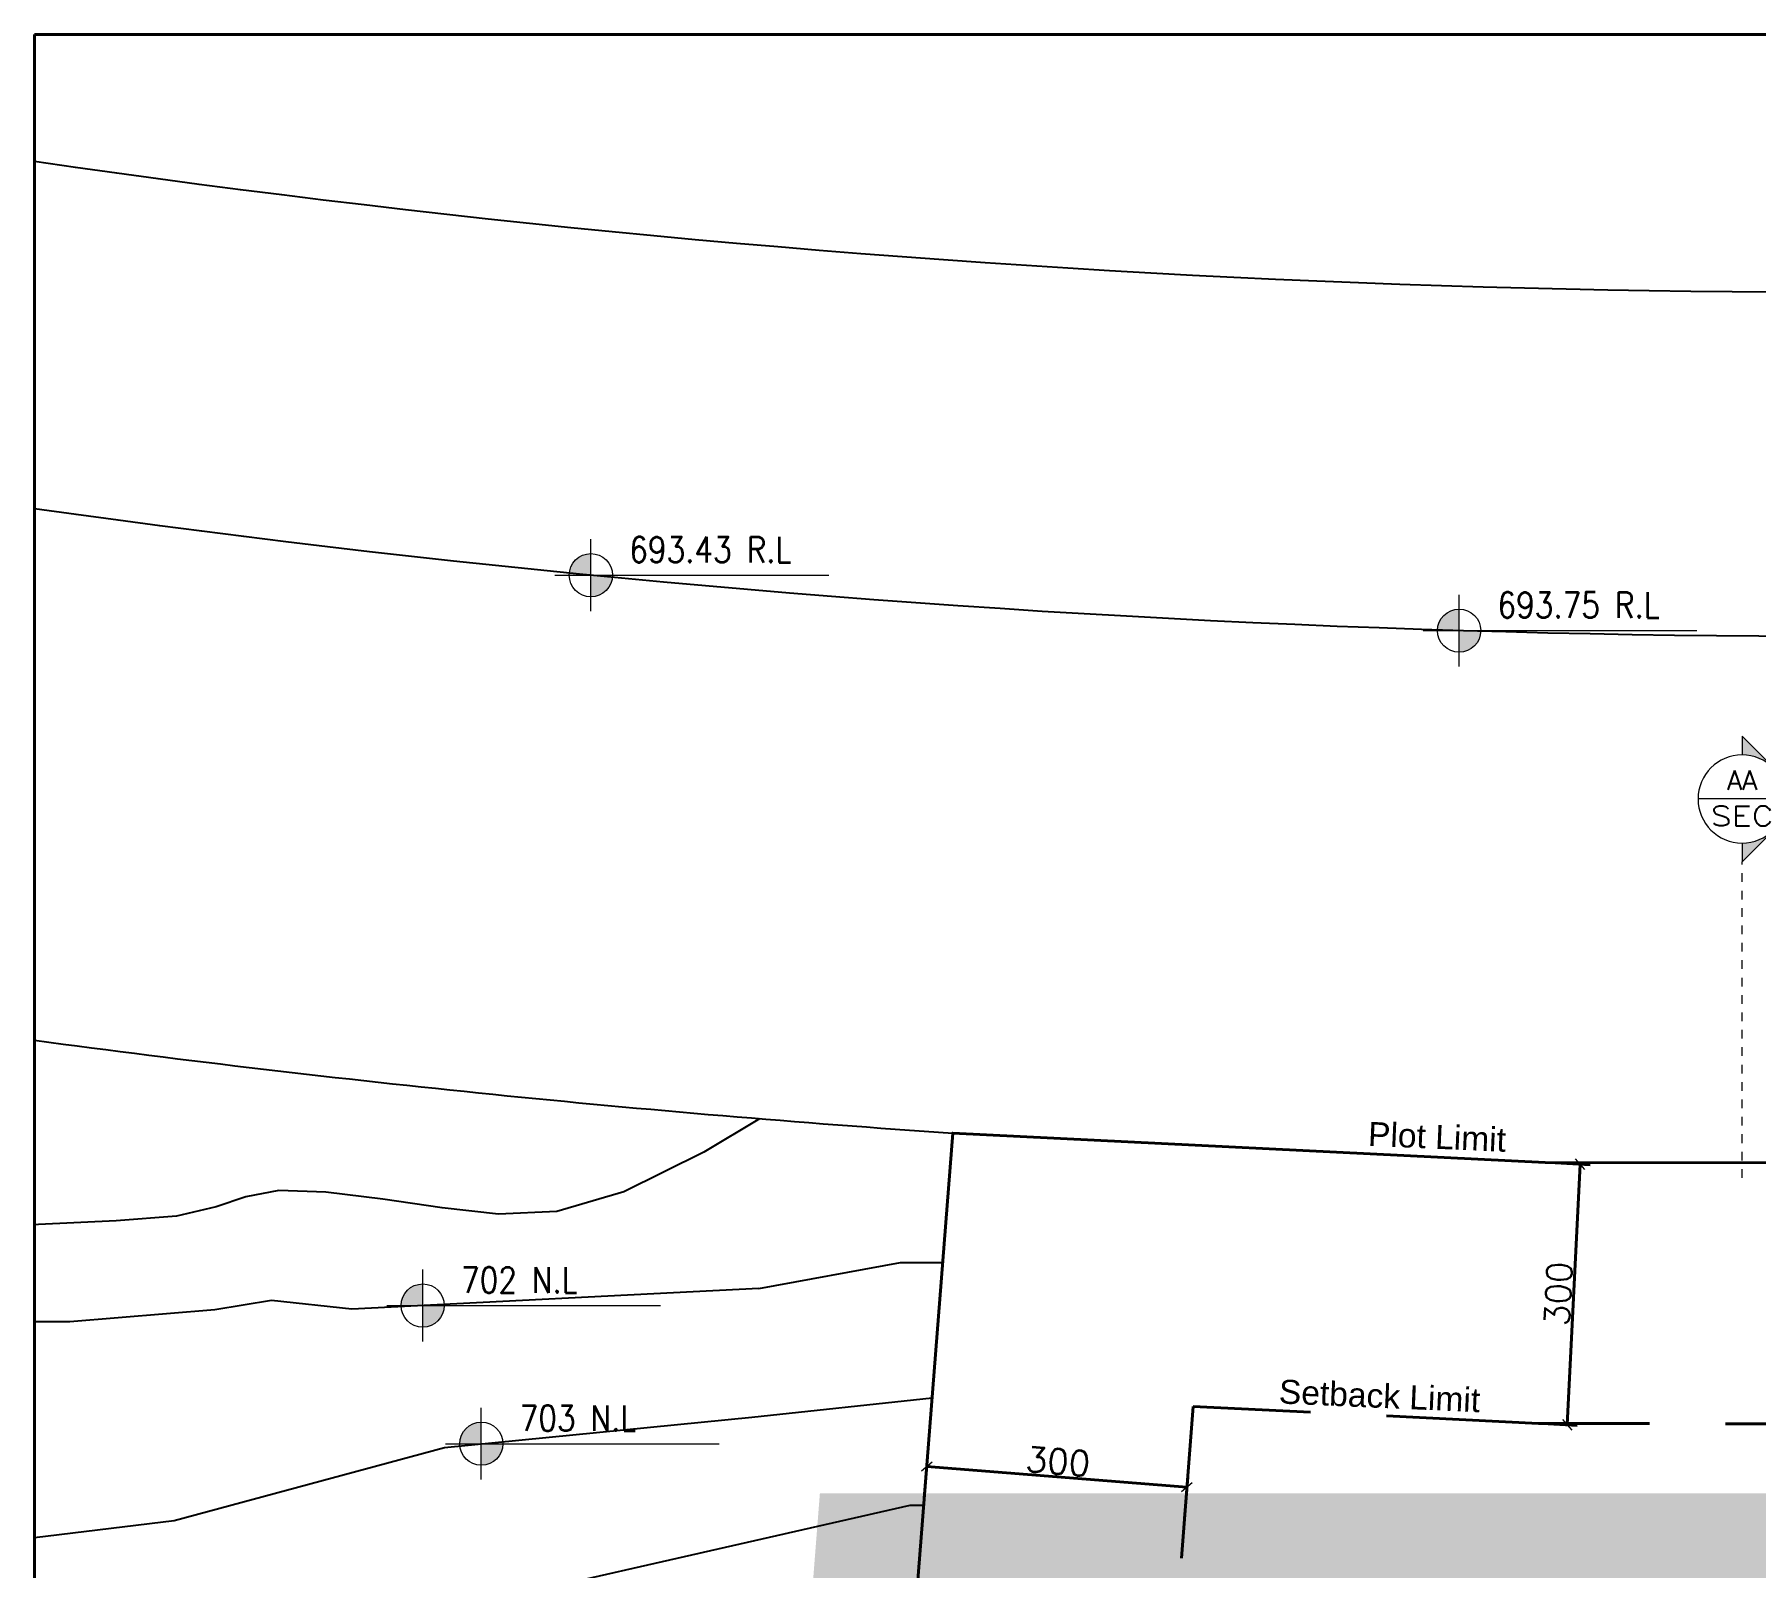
# Model space of a CAD drawing. Header units: metres. Extents: x -322116 to -321123, y -26723 to -26468.
# Drawn here: x -321808.39 to -321788.61, y -26531.56 to -26513.94 of the extents above; entities that cross this region are included whole.
import ezdxf
from ezdxf.enums import TextEntityAlignment as Align

# ---------------------------------------------------------------- set-up
doc = ezdxf.new("R2010")
doc.units = ezdxf.units.M
doc.header["$LTSCALE"] = 7
doc.header["$MEASUREMENT"] = 0
doc.header["$PDMODE"] = 34
doc.header["$PDSIZE"] = 0.5
doc.linetypes.add('$0$CENTER', pattern=[2, 1.25, -0.25, 0.25, -0.25])
doc.linetypes.add('DASHED', pattern=[0.75, 0.5, -0.25])
for name, color, linetype, lineweight in [('$0$A-ANNO-IDEN', 2, 'Continuous', 9), ('1363TRXX-AS003$0$A-FLOR-IDEN', 4, 'Continuous', 18), ('A-ANNO-TXT3', 6, 'Continuous', 30), ('A-GRID-DIMS', 142, 'Continuous', 9), ('A-WALL-BLWO', 7, 'Continuous', 40), ('PATT-CONC', 8, 'Continuous', 9), ('plaster', 1, 'Continuous', 0)]:
    doc.layers.add(name, color=color, linetype=linetype, lineweight=lineweight)
for name, color, linetype in [('00-LIMIT', 3, 'Continuous'), ('AXIS', 1, 'Continuous'), ('POINT_CON', 8, 'Continuous')]:
    doc.layers.add(name, color=color, linetype=linetype)
doc.styles.add('$0$EG_SIMPLEX', font='SIMPLEX.shx')
doc.styles.add('1363TRXX-AS003$0$EG_SIMPLEX', font='SIMPLEX.shx')
doc.styles.add('EG_SIMPLEX', font='SIMPLEX.shx')
doc.styles.get("Standard").update_dxf_attribs({"font": 'romans.shx', "height": 0.5})
doc.dimstyles.new('ERGA-M-0200', dxfattribs={"dimscale": 1.15, "dimtxt": 0.2, "dimasz": 0.2, "dimexe": 0.1, "dimexo": 0.1, "dimgap": 0.06, "dimtad": 1, "dimdec": 1, "dimlfac": 100, "dimrnd": 5, "dimdsep": 46, "dimtxsty": 'EG_SIMPLEX', "dimblk1": 'OBLIQUE', "dimblk2": 'OBLIQUE', "dimsah": 1, "dimcen": 0.3, "dimclrd": 256, "dimclre": 256, "dimclrt": 2, "dimadec": 0, "dimazin": 0, "dimtfac": 1, "dimtdec": 1, "dimtix": 1, "dimtmove": 2, "dimatfit": 3, "dimldrblk": 'OBLIQUE', "dimfxl": 1, "dimtolj": 1, "dimtzin": 0, "dimarcsym": 0})

# ---------------------------------------------------------------- blocks, each defined once
blk = doc.blocks.new('_OBLIQUE')
at = {"color": 0, "linetype": 'ByBlock'}
blk.add_line((-0.5, -0.5), (0.5, 0.5), dxfattribs=at)
blk = doc.blocks.new('*D436')
at = {"layer": 'A-GRID-DIMS', "lineweight": -2, "transparency": 16777216}
for p, q in [((-321725.916, -26721.934), (-321725.513, -26721.954)), ((-321725.628, -26721.948), (-321725.777, -26724.944)), ((-321726.064, -26724.93), (-321725.662, -26724.95))]:
    blk.add_line(p, q, dxfattribs=at)
at = {"layer": 'Defpoints', "color": 0, "transparency": 16777216}
for p in [(-321726.03, -26721.928), (-321726.179, -26724.924), (-321725.777, -26724.944)]:
    blk.add_point(p, dxfattribs=at)
at = {"layer": 'A-GRID-DIMS', "lineweight": -2, "transparency": 16777216, "xscale": 0.115, "yscale": 0.115, "zscale": 0.115}
for p, rotation in [((-321725.628, -26721.948), 87.16214325301205), ((-321725.777, -26724.944), 267.1621432530121)]:
    blk.add_blockref('_OBLIQUE', p, dxfattribs=dict(at, rotation=rotation))
at = {"layer": 'A-GRID-DIMS', "color": 2, "transparency": 16777216, "insert": (-321725.88, -26723.437), "char_height": 0.2875, "attachment_point": 5, "rotation": 87.1621, "style": 'EG_SIMPLEX'}
blk.add_mtext('\\A1;300', dxfattribs=at)
blk = doc.blocks.new('*D437')
at = {"layer": 'A-GRID-DIMS', "lineweight": -2, "transparency": 16777216}
for p, q in [((-321733.167, -26725.787), (-321733.13, -26725.31)), ((-321733.138, -26725.424), (-321730.148, -26725.659)), ((-321730.176, -26726.021), (-321730.139, -26725.544))]:
    blk.add_line(p, q, dxfattribs=at)
at = {"layer": 'Defpoints', "color": 0, "transparency": 16777216}
for p in [(-321730.148, -26725.659), (-321733.176, -26725.901), (-321730.185, -26726.136)]:
    blk.add_point(p, dxfattribs=at)
at = {"layer": 'A-GRID-DIMS', "lineweight": -2, "transparency": 16777216, "xscale": 0.115, "yscale": 0.115, "zscale": 0.115}
for p, rotation in [((-321733.138, -26725.424), 175.5207004065992), ((-321730.148, -26725.659), 355.5207004065992)]:
    blk.add_blockref('_OBLIQUE', p, dxfattribs=dict(at, rotation=rotation))
at = {"layer": 'A-GRID-DIMS', "color": 2, "transparency": 16777216, "insert": (-321731.629, -26725.364), "char_height": 0.2875, "attachment_point": 5, "rotation": 355.5207, "style": 'EG_SIMPLEX'}
blk.add_mtext('\\A1;300', dxfattribs=at)
blk = doc.blocks.new('*U24')
blk.add_hatch(color=252).paths.add_polyline_path([(-450, 0, -0.414214), (0, 450), (0, 643), (-643, 0), (0, -643), (0, -450, -0.414214)])
blk.add_line((-450, 0), (450, 0))
at = {"linetype": '$0$CENTER'}
blk.add_line((0, -3870), (0, -643), dxfattribs=at)
blk.add_lwpolyline([(0, -450), (0, -643), (-643, 0), (0, 643), (0, 450)])
blk.add_circle((0, 0), 450)
at = {"style": '$0$EG_SIMPLEX'}
blk.add_attdef('NB', text='', height=200, dxfattribs=at).set_placement((0, 32), align=Align.BOTTOM_CENTER)
at = {"style": '$0$EG_SIMPLEX', "width": 0.5625}
blk.add_attdef('REF-F-', text='', height=200, dxfattribs=at).set_placement((-321, -274), (321, -274), align=Align.FIT)
at = {"style": '$0$EG_SIMPLEX'}
blk.add_attdef('REF', text='', height=200, dxfattribs=at).set_placement((0, -75), align=Align.TOP_CENTER)
blk = doc.blocks.new('1363TRXX-AS003$0$TAG-LEV-PL1')
h = blk.add_hatch(color=256)
h.paths.add_polyline_path([(0, 169, 0.414214), (-169, 0), (0, 0)])
h.paths.add_polyline_path([(169, 0), (0, 0), (0, -169, 0.414214)])
for p, q in [((0, -281), (0, 281)), ((-281, 0), (1859, 0))]:
    blk.add_line(p, q)
blk.add_circle((0, 0), 169)
at = {"style": '1363TRXX-AS003$0$EG_SIMPLEX', "width": 0.85}
for tag, p in [('F.F.L.', (450, 150)), ('C.L.', (450, -450))]:
    blk.add_attdef(tag, p, '', height=300, dxfattribs=at)
blk = doc.blocks.new('B1 2')
at = {"layer": '00-LIMIT'}
blk.add_lwpolyline([(-321188.3932, -26514.0379, -0.0197063), (-321212.8968, -26516.5801, -0.0527114), (-321243.3932, -26515.3992, -0.0503698)], format="xyb", dxfattribs=at)
at = {"layer": 'A-WALL-BLWO'}
blk.add_lwpolyline([(-321243.3932, -26513.9378), (-321188.3932, -26513.9378), (-321188.3932, -26588.8759), (-321243.3932, -26588.8759)], close=True, dxfattribs=at)
at = {"layer": 'AXIS'}
blk.add_lwpolyline([(-321188.3932, -26518.0303, -0.017565), (-321212.4236, -26520.5147, -0.0521556), (-321243.3932, -26519.3892)], format="xyb", dxfattribs=at)
at = {"layer": 'POINT_CON', "color": 8, "linetype": 'Continuous'}
for points in [[(-321235.0597, -26526.4004), (-321235.7003, -26526.7821), (-321236.6175, -26527.2406), (-321237.39, -26527.4652), (-321238.059, -26527.4977), (-321238.707, -26527.4239), (-321239.3884, -26527.3224), (-321240.0435, -26527.2422), (-321240.5845, -26527.2249), (-321240.9647, -26527.2956), (-321241.3027, -26527.4129), (-321241.7587, -26527.5188), (-321242.453, -26527.5741), (-321243.3473, -26527.6142), (-321243.3932, -26527.6178)], [(-321235.1485, -26529.8286), (-321233.0765, -26529.6066)], [(-321243.3932, -26531.2111), (-321241.7855, -26531.0189), (-321238.6817, -26530.1765), (-321235.1485, -26529.8286)]]:
    blk.add_lwpolyline(points, dxfattribs=at)
for points, elevation in [([(-321235.0681, -26528.3506), (-321233.4401, -26528.0512), (-321232.9546, -26528.0512)], 702), ([(-321235.0681, -26528.3506), (-321239.7466, -26528.5887), (-321240.6703, -26528.4889), (-321241.3201, -26528.5971), (-321242.9869, -26528.7327), (-321243.3932, -26528.7327)], 702), ([(-321233.1733, -26530.8432), (-321233.3311, -26530.8439), (-321240, -26532.3627), (-321243.3932, -26532.9707)], 704)]:
    blk.add_lwpolyline(points, dxfattribs=dict(at, elevation=elevation))
at = {"layer": '1363TRXX-AS003$0$A-FLOR-IDEN'}
ref = blk.add_blockref('1363TRXX-AS003$0$TAG-LEV-PL1', (-321236.9976, -26520.1533), dxfattribs=dict(at, xscale=0.0014700000362087, yscale=0.0014700000362087, zscale=0.0014700000362087))
ref.add_attrib('F.F.L.', '693.43 R.L', (-321236.5566, -26520.0063), dxfattribs={"layer": '0', "height": 0.294, "rotation": 360, "style": '1363TRXX-AS003$0$EG_SIMPLEX', "width": 0.85})
ref = blk.add_blockref('1363TRXX-AS003$0$TAG-LEV-PL1', (-321227.0198, -26520.7901), dxfattribs=dict(at, xscale=0.0014700000362087, yscale=0.0014700000362087, zscale=0.0014700000362087))
ref.add_attrib('F.F.L.', '693.75 R.L', (-321226.5788, -26520.6431), dxfattribs={"layer": '0', "height": 0.294, "rotation": 360, "style": '1363TRXX-AS003$0$EG_SIMPLEX', "width": 0.85})
ref = blk.add_blockref('1363TRXX-AS003$0$TAG-LEV-PL1', (-321238.9309, -26528.5471, 702), dxfattribs=dict(at, xscale=0.0014700000362087, yscale=0.0014700000362087, zscale=0.0014700000362087))
ref.add_attrib('F.F.L.', '702 N.L', (-321238.4899, -26528.4001, 702), dxfattribs={"layer": '0', "height": 0.294, "rotation": 360, "style": '1363TRXX-AS003$0$EG_SIMPLEX', "width": 0.85})
ref = blk.add_blockref('1363TRXX-AS003$0$TAG-LEV-PL1', (-321238.2571, -26530.1347), dxfattribs=dict(at, xscale=0.0014700000362087, yscale=0.0014700000362087, zscale=0.0014700000362087))
ref.add_attrib('F.F.L.', '703 N.L', (-321237.8161, -26529.9877), dxfattribs={"layer": '0', "height": 0.294, "rotation": 360, "style": '1363TRXX-AS003$0$EG_SIMPLEX', "width": 0.85})
blk = doc.blocks.new('new for 322')
at = {"layer": 'plaster'}
h = blk.add_hatch(dxfattribs=at)
h.set_pattern_fill('ANSI38', color=256, scale=1.6)
h.paths.add_polyline_path([(-321765.079, -26543.078), (-321765.504, -26543.503), (-321766.227, -26542.78), (-321766.296, -26542.78), (-321765.518, -26558.082), (-321764.316, -26558.082)])
h.paths.add_polyline_path([(-321768.583, -26556.863), (-321781.742, -26556.882), (-321781.742, -26554.12), (-321785.212, -26554.12), (-321785.212, -26556.858), (-321797.202, -26556.858), (-321797.296, -26558.058), (-321784.227, -26558.058), (-321784.227, -26555.32), (-321783.067, -26555.32), (-321783.067, -26558.082), (-321768.521, -26558.082)])
h.paths.add_polyline_path([(-321765.58, -26556.858), (-321768.583, -26556.863), (-321768.521, -26558.082), (-321765.518, -26558.082)])
h.paths.add_polyline_path([(-321797.202, -26556.858), (-321800.211, -26556.858), (-321800.305, -26558.058), (-321797.296, -26558.058)])
h.paths.add_polyline_path([(-321799.651, -26549.701), (-321799.117, -26542.887), (-321799.733, -26543.503), (-321800.323, -26542.913), (-321800.847, -26549.607), (-321801.509, -26558.058), (-321800.305, -26558.058), (-321800.211, -26556.858), (-321800.211, -26556.858)])
h.paths.add_polyline_path([(-321798.89, -26539.998), (-321798.257, -26531.905), (-321770.954, -26531.905), (-321771.015, -26530.705), (-321799.366, -26530.705), (-321800.087, -26539.904), (-321800.323, -26542.913), (-321799.733, -26543.503), (-321799.117, -26542.887)])
edge = h.paths.add_edge_path(flags=16)
edge.add_arc((-321799.733, -26542.78), 0.506, 0, 360)
h.paths.add_polyline_path([(-321799.976, -26543.172), (-321799.489, -26543.172), (-321799.489, -26542.834), (-321799.976, -26542.834)], flags=0)
h.paths.add_polyline_path([(-321800.151, -26542.752), (-321799.315, -26542.752), (-321799.315, -26542.415), (-321800.151, -26542.415)], flags=0)
h.paths.add_polyline_path([(-321800.019, -26538.163), (-321799.077, -26538.163), (-321799.077, -26537.713), (-321800.019, -26537.713)], flags=17)
h.paths.add_polyline_path([(-321799.737, -26537.665), (-321799.359, -26537.665), (-321799.359, -26537.205), (-321799.737, -26537.205)], flags=16)
edge = h.paths.add_edge_path()
edge.add_line((-321765.807, -26528.751), (-321767.005, -26528.826))
edge.add_line((-321767.005, -26528.826), (-321766.296, -26542.78))
edge.add_line((-321766.296, -26542.78), (-321766.227, -26542.78))
edge.add_line((-321766.227, -26542.78), (-321766.01, -26542.78))
edge.add_arc((-321765.504, -26542.78), 0.506, 39.0187, 180, ccw=False)
edge.add_line((-321765.11, -26542.461), (-321765.807, -26528.751))
blk = doc.blocks.new('plot limit')
at = {"color": 5}
blk.add_lwpolyline([(-321725.0411, -26759.7735), (-321735.7734, -26759.0595), (-321732.8382, -26721.5907), (-321726.0304, -26721.9282), (-321722.2569, -26721.9337), (-321712.0131, -26721.5769), (-321702.1619, -26720.7671), (-321700.2699, -26757.9792), (-321703.6476, -26759.2974, -0.0276131)], format="xyb", close=True, dxfattribs=at)
at = {"color": 5, "linetype": 'DASHED', "ltscale": 0.5}
blk.add_lwpolyline([(-321703.4829, -26753.8659), (-321705.0008, -26724.0106), (-321711.838, -26724.5726), (-321722.2069, -26724.9338), (-321726.107, -26724.928), (-321730.075, -26724.7313), (-321732.3893, -26754.2736)], dxfattribs=at)
at = {"layer": '00-LIMIT'}
blk.add_arc((-321722.0435, -26562.1485), 159.8071, 262.322532, 266.12683, dxfattribs=at)
at = {"layer": '$0$A-ANNO-IDEN'}
ref = blk.add_blockref('*U24', (-321723.7671, -26717.7511, 0.0007), dxfattribs=dict(at, xscale=-0.0011249999994782, yscale=0.0011249999994782, zscale=0.0011249999994782))
ref.add_attrib('REF-F-', 'SEC', dxfattribs={"layer": '0', "height": 0.225, "rotation": 360, "style": '$0$EG_SIMPLEX', "width": 1.25}).set_placement((-321724.1287, -26718.0598, 0.0007), (-321723.4055, -26718.0598, 0.0007), align=Align.FIT)
ref.add_attrib('NB', 'AA', dxfattribs={"layer": '0', "height": 0.225, "rotation": 360, "style": '$0$EG_SIMPLEX'}).set_placement((-321723.7671, -26717.715, 0.0007), align=Align.BOTTOM_CENTER)
at = {"layer": 'A-ANNO-TXT3', "lineweight": 5, "char_height": 0.276, "attachment_point": 1, "rotation": 357.48236}
for s, width, gutter_width, heights, insert in [('\\A1;{\\fArial Unicode MS|b0|i0|c0|p34;Plot Limit}', 3.423118, 3.0774, [1.7915], (-321728.0586, -26721.4608, 0)), ('\\A1;{\\fArial Unicode MS|b0|i0|c0|p34;Setback Limit}', 3.166192, 3.6928, [1.1191], (-321729.0832, -26724.4217, 0))]:
    blk.add_mtext_dynamic_manual_height_columns(s, width=width, gutter_width=gutter_width, heights=heights, dxfattribs=dict(at, insert=insert))
at = {"layer": 'A-GRID-DIMS'}
for p1, p2, distance, picture, middle in [((-321726.0304, -26721.9282), (-321726.179, -26724.9245), 0.4029, '*D436', (-321725.8804, -26723.4374)), ((-321733.1759, -26725.9013), (-321730.185, -26726.1356), 0.4784, '*D437', (-321731.6292, -26725.3638))]:
    dim = blk.add_aligned_dim(p1=p1, p2=p2, distance=distance, dimstyle='ERGA-M-0200', override={"dimtxt": 0.25, "dimasz": 0.1, "dimgap": 0.03, "dimfxl": 100}, dxfattribs=at)
    dim.commit()
    dim.dimension.update_dxf_attribs({"geometry": picture, "text_midpoint": middle})

msp = doc.modelspace()

# ---------------------------------------------------------------- hatches: boundary and pattern name
at = {"layer": 'PATT-CONC', "transparency": 33554610}
h = msp.add_hatch(dxfattribs=at)
h.set_pattern_fill('ANSI31', color=8, scale=0.3)
h.set_pattern_definition([(45, (65, 0), (-0.0265165042945, 0.0265165042945), [])])
edge = h.paths.add_edge_path()
edge.add_line((-321770.7985, -26529.05), (-321771.0977, -26529.0746))
edge.add_line((-321771.0977, -26529.0746), (-321770.9538, -26531.9053))
edge.add_line((-321770.9538, -26531.9053), (-321775.2441, -26531.9053))
edge.add_line((-321775.2441, -26531.9053), (-321775.2441, -26532.2053))
edge.add_line((-321775.2441, -26532.2053), (-321773.5117, -26532.2053))
edge.add_arc((-321774.7364, -26540.111), 8, 61.28892, 81.19354, ccw=False)
edge.add_line((-321770.8933, -26533.0946), (-321770.8225, -26534.4875))
edge.add_line((-321770.8225, -26534.4875), (-321770.5221, -26534.4875))
edge.add_line((-321770.5221, -26534.4875), (-321770.7985, -26529.05))
edge = h.paths.add_edge_path(flags=16)
edge.add_line((-321770.9385, -26532.2053), (-321770.9111, -26532.7451))
edge.add_arc((-321774.7364, -26540.111), 8.3, 62.55553, 72.26821)
edge.add_line((-321772.2086, -26532.2053), (-321770.9385, -26532.2053))
edge = h.paths.add_edge_path()
edge.add_line((-321775.2441, -26531.9053), (-321781.747, -26531.9053))
edge.add_line((-321781.747, -26531.9053), (-321781.747, -26532.2053))
edge.add_line((-321781.747, -26532.2053), (-321777.1496, -26532.2053))
edge.add_arc((-321774.6263, -26539.959), 8.1539, 108.02628, 134.64905)
edge.add_line((-321780.3566, -26534.1581), (-321779.921, -26534.1581))
edge.add_arc((-321774.6263, -26539.959), 7.8539, 99.16369, 132.38775, ccw=False)
edge.add_line((-321775.8771, -26532.2053), (-321775.2441, -26532.2053))
edge.add_line((-321775.2441, -26532.2053), (-321775.2441, -26531.9053))
h.paths.add_polyline_path([(-321781.747, -26531.9053), (-321795.2474, -26531.9053), (-321795.2709, -26532.2053), (-321781.747, -26532.2053)])
h.paths.add_polyline_path([(-321795.2474, -26531.9053), (-321798.2566, -26531.9053), (-321800.2113, -26556.8581), (-321797.2021, -26556.8581), (-321797.1786, -26556.5581), (-321799.8869, -26556.5581), (-321797.9791, -26532.2053), (-321795.2709, -26532.2053)])
h.paths.add_polyline_path([(-321770.8452, -26529.0539), (-321771.0463, -26529.0704), (-321771.0977, -26529.0746), (-321770.7985, -26529.05)], flags=17)

# ---------------------------------------------------------------- block references
at = {"layer": 'A-WALL-BLWO'}
for name, p in [('B1 2', (-565, 0)), ('plot limit', (-65, 195.0262)), ('new for 322', (0, 0))]:
    msp.add_blockref(name, p, dxfattribs=at)

doc.saveas('drawing.dxf')
